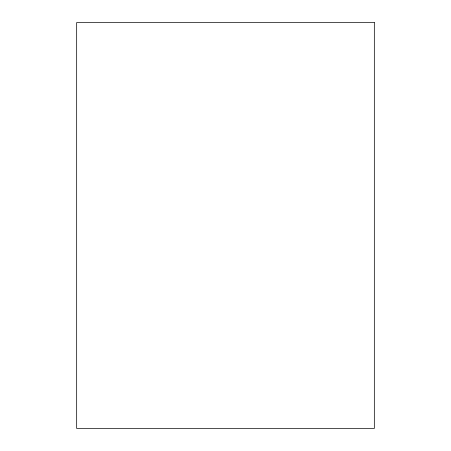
<?xml version="1.0" encoding="UTF-8"?>
<svg xmlns="http://www.w3.org/2000/svg" width="451" height="451" viewBox="0 0 451 451"><rect width="100%" height="100%" fill="white"/><g stroke="black" fill="none" stroke-linecap="round" stroke-linejoin="round"><path stroke-width="0.68" d="M374.33 22.55L76.67 22.55L76.67 428.45L374.33 428.45L374.33 22.55"/></g></svg>
